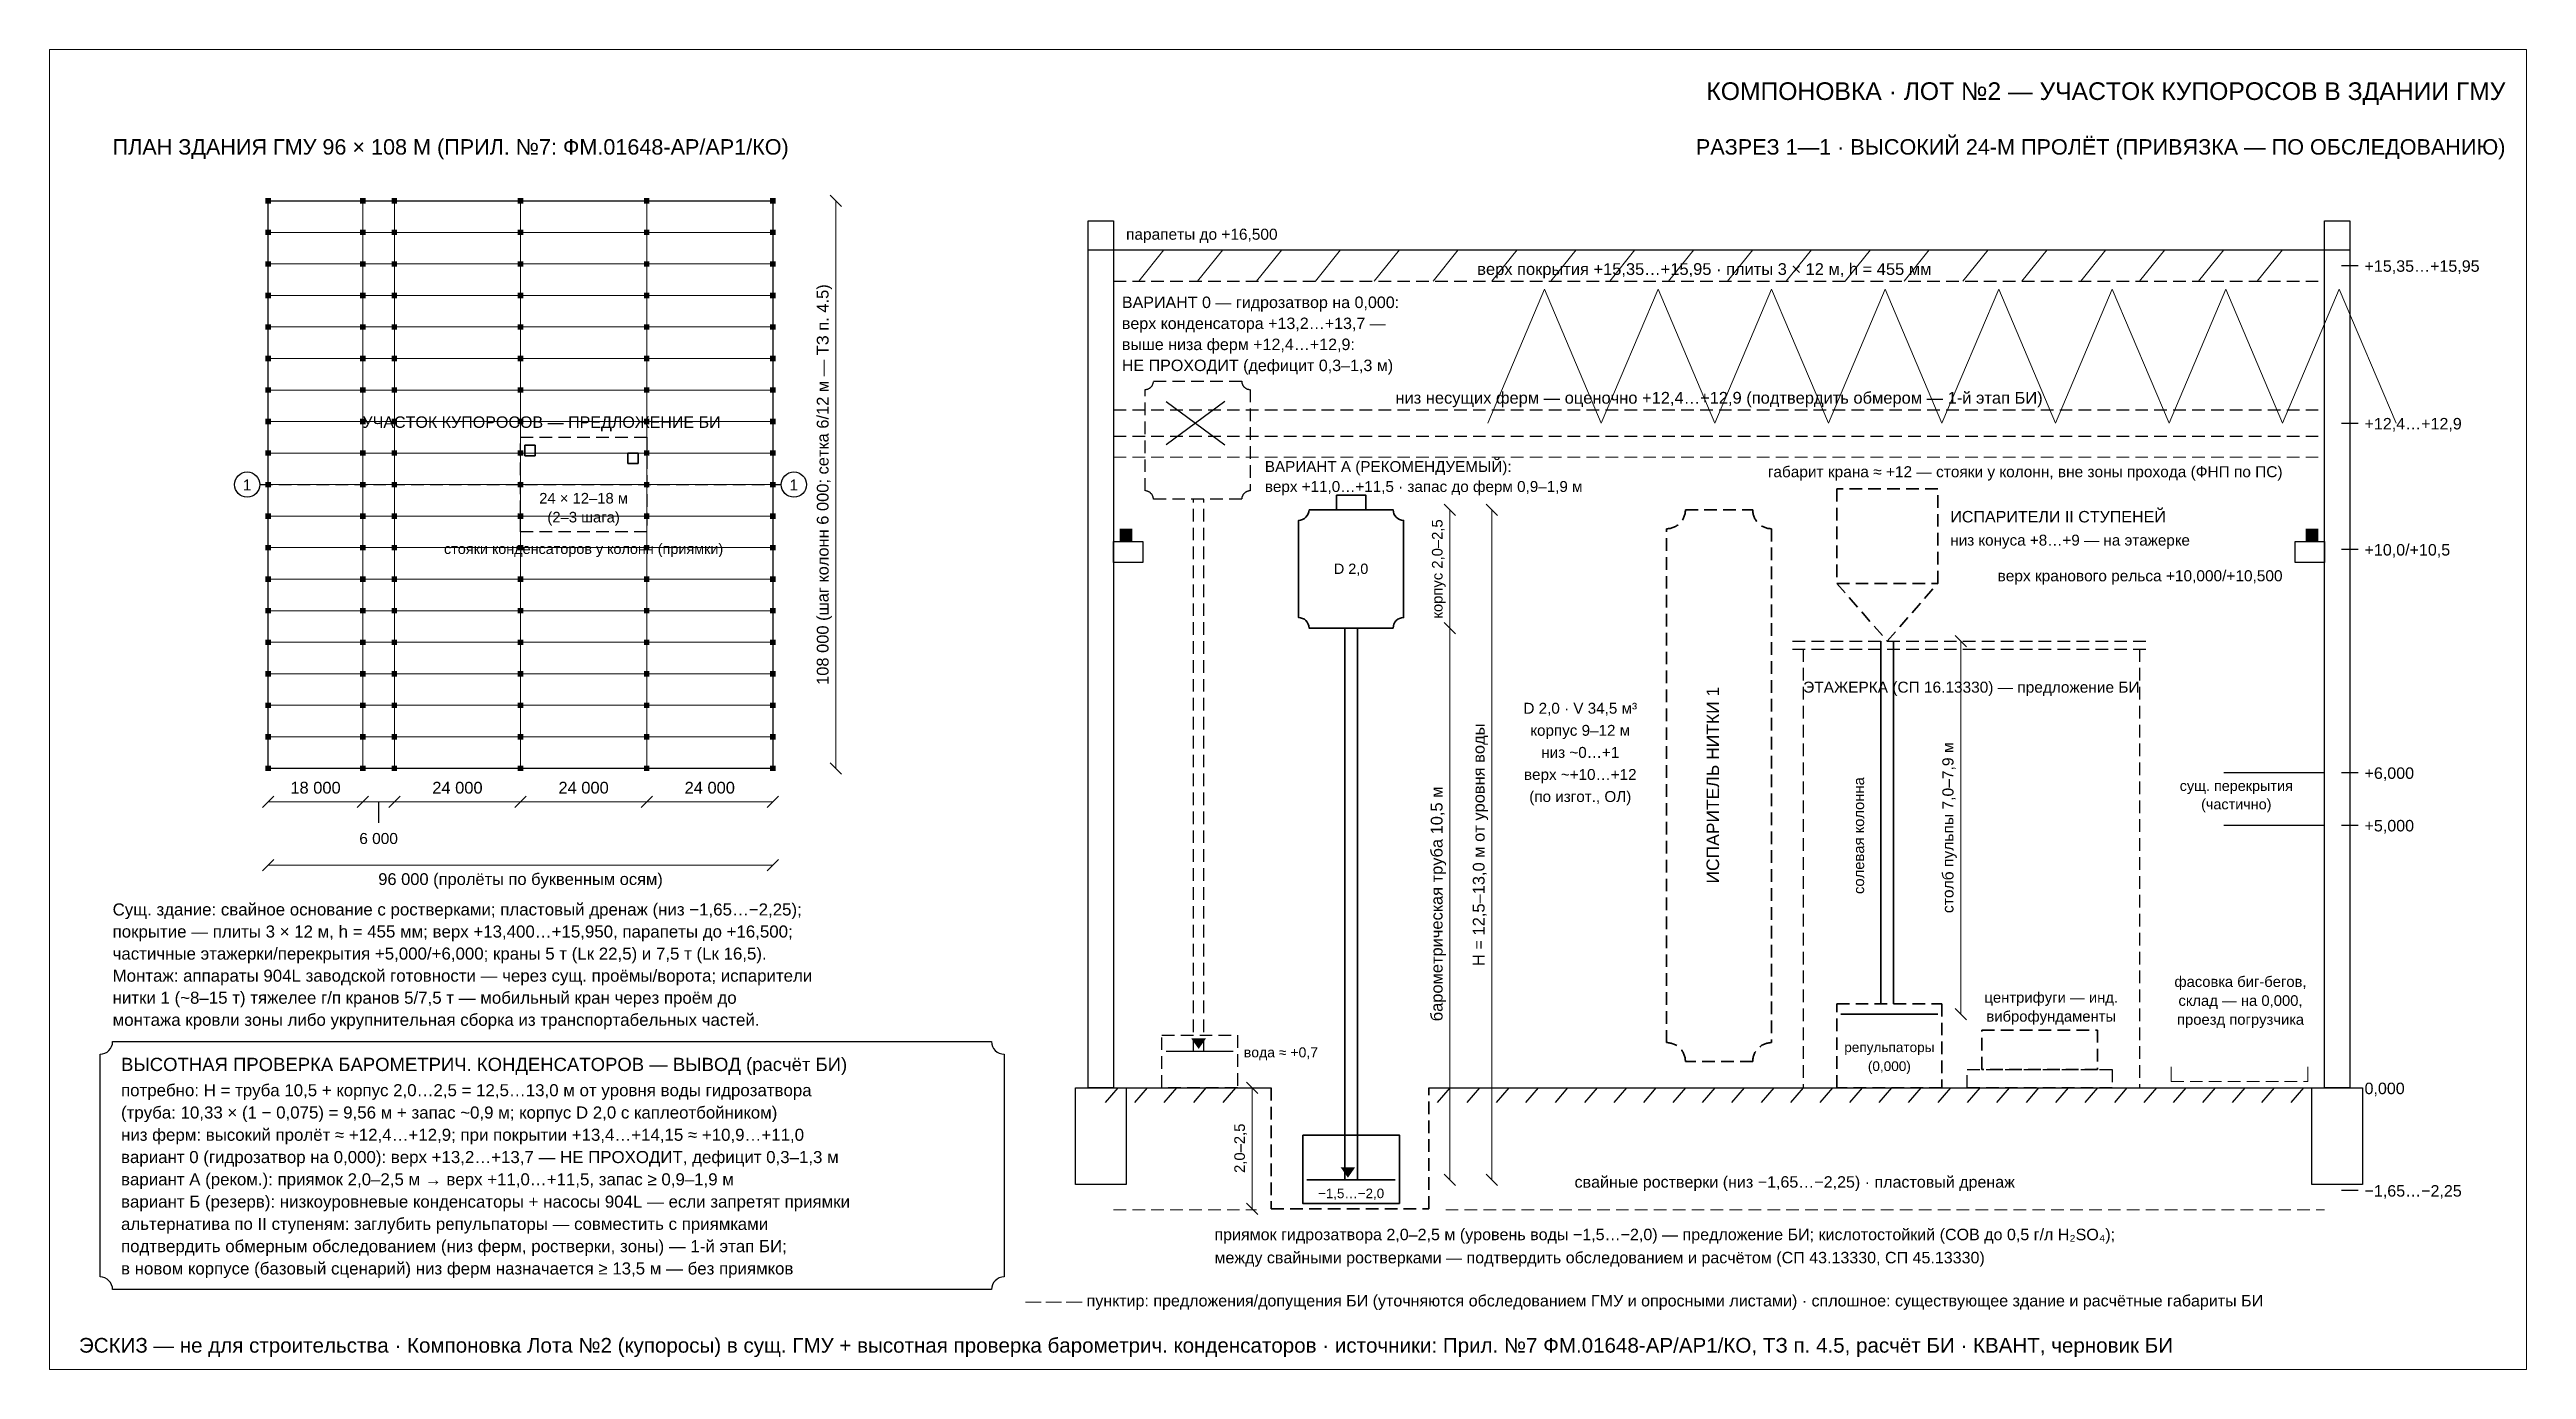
# Model space of a CAD drawing. Header units: millimetres. Extents: x 6 to 1184, y 6 to 634.
import ezdxf
from ezdxf.enums import TextEntityAlignment as Align

# ---------------------------------------------------------------- set-up
doc = ezdxf.new("R2010")
doc.units = ezdxf.units.MM
doc.linetypes.add('DASHED', pattern=[9, 6, -3])
for name, color, linetype, lineweight in [('DIM', 8, 'Continuous', 13), ('OUTLINE', 7, 'Continuous', 25), ('TEXT_RU', 7, 'Continuous', 25)]:
    doc.layers.add(name, color=color, linetype=linetype, lineweight=lineweight)
doc.layers.add('INTERLOCK', color=1, linetype='Continuous', lineweight=30, true_color=0xd03b3b)
doc.layers.add('LIQUID', color=5, linetype='Continuous', lineweight=35, true_color=0x2a78d6)
doc.styles.add('TXTRU', font='arial.ttf')

msp = doc.modelspace()

# ---------------------------------------------------------------- hatches: boundary and pattern name
at = {"layer": 'INTERLOCK'}
msp.add_hatch(color=7, dxfattribs=at).paths.add_polyline_path([(549, 163.5), (556, 163.5), (552.5, 158.5)])
at = {"layer": 'LIQUID'}
msp.add_hatch(color=7, dxfattribs=at).paths.add_polyline_path([(620, 102.25), (627, 102.25), (623.5, 97.25)])
at = {"layer": 'OUTLINE'}
for points in [[(108.7, 563.3), (111.3, 563.3), (111.3, 560.7), (108.7, 560.7)], [(153.7, 563.3), (156.3, 563.3), (156.3, 560.7), (153.7, 560.7)], [(168.7, 563.3), (171.3, 563.3), (171.3, 560.7), (168.7, 560.7)], [(228.7, 563.3), (231.3, 563.3), (231.3, 560.7), (228.7, 560.7)], [(288.7, 563.3), (291.3, 563.3), (291.3, 560.7), (288.7, 560.7)], [(348.7, 563.3), (351.3, 563.3), (351.3, 560.7), (348.7, 560.7)], [(108.7, 548.3), (111.3, 548.3), (111.3, 545.7), (108.7, 545.7)], [(153.7, 548.3), (156.3, 548.3), (156.3, 545.7), (153.7, 545.7)], [(168.7, 548.3), (171.3, 548.3), (171.3, 545.7), (168.7, 545.7)], [(228.7, 548.3), (231.3, 548.3), (231.3, 545.7), (228.7, 545.7)], [(288.7, 548.3), (291.3, 548.3), (291.3, 545.7), (288.7, 545.7)], [(348.7, 548.3), (351.3, 548.3), (351.3, 545.7), (348.7, 545.7)], [(108.7, 533.3), (111.3, 533.3), (111.3, 530.7), (108.7, 530.7)], [(153.7, 533.3), (156.3, 533.3), (156.3, 530.7), (153.7, 530.7)], [(168.7, 533.3), (171.3, 533.3), (171.3, 530.7), (168.7, 530.7)], [(228.7, 533.3), (231.3, 533.3), (231.3, 530.7), (228.7, 530.7)], [(288.7, 533.3), (291.3, 533.3), (291.3, 530.7), (288.7, 530.7)], [(348.7, 533.3), (351.3, 533.3), (351.3, 530.7), (348.7, 530.7)], [(108.7, 518.3), (111.3, 518.3), (111.3, 515.7), (108.7, 515.7)], [(153.7, 518.3), (156.3, 518.3), (156.3, 515.7), (153.7, 515.7)], [(168.7, 518.3), (171.3, 518.3), (171.3, 515.7), (168.7, 515.7)], [(228.7, 518.3), (231.3, 518.3), (231.3, 515.7), (228.7, 515.7)], [(288.7, 518.3), (291.3, 518.3), (291.3, 515.7), (288.7, 515.7)], [(348.7, 518.3), (351.3, 518.3), (351.3, 515.7), (348.7, 515.7)], [(108.7, 503.3), (111.3, 503.3), (111.3, 500.7), (108.7, 500.7)], [(153.7, 503.3), (156.3, 503.3), (156.3, 500.7), (153.7, 500.7)], [(168.7, 503.3), (171.3, 503.3), (171.3, 500.7), (168.7, 500.7)], [(228.7, 503.3), (231.3, 503.3), (231.3, 500.7), (228.7, 500.7)], [(288.7, 503.3), (291.3, 503.3), (291.3, 500.7), (288.7, 500.7)], [(348.7, 503.3), (351.3, 503.3), (351.3, 500.7), (348.7, 500.7)], [(108.7, 488.3), (111.3, 488.3), (111.3, 485.7), (108.7, 485.7)], [(153.7, 488.3), (156.3, 488.3), (156.3, 485.7), (153.7, 485.7)], [(168.7, 488.3), (171.3, 488.3), (171.3, 485.7), (168.7, 485.7)], [(228.7, 488.3), (231.3, 488.3), (231.3, 485.7), (228.7, 485.7)], [(288.7, 488.3), (291.3, 488.3), (291.3, 485.7), (288.7, 485.7)], [(348.7, 488.3), (351.3, 488.3), (351.3, 485.7), (348.7, 485.7)], [(108.7, 473.3), (111.3, 473.3), (111.3, 470.7), (108.7, 470.7)], [(153.7, 473.3), (156.3, 473.3), (156.3, 470.7), (153.7, 470.7)], [(168.7, 473.3), (171.3, 473.3), (171.3, 470.7), (168.7, 470.7)], [(228.7, 473.3), (231.3, 473.3), (231.3, 470.7), (228.7, 470.7)], [(288.7, 473.3), (291.3, 473.3), (291.3, 470.7), (288.7, 470.7)], [(348.7, 473.3), (351.3, 473.3), (351.3, 470.7), (348.7, 470.7)], [(108.7, 458.3), (111.3, 458.3), (111.3, 455.7), (108.7, 455.7)], [(153.7, 458.3), (156.3, 458.3), (156.3, 455.7), (153.7, 455.7)], [(168.7, 458.3), (171.3, 458.3), (171.3, 455.7), (168.7, 455.7)], [(228.7, 458.3), (231.3, 458.3), (231.3, 455.7), (228.7, 455.7)], [(288.7, 458.3), (291.3, 458.3), (291.3, 455.7), (288.7, 455.7)], [(348.7, 458.3), (351.3, 458.3), (351.3, 455.7), (348.7, 455.7)], [(108.7, 443.3), (111.3, 443.3), (111.3, 440.7), (108.7, 440.7)], [(153.7, 443.3), (156.3, 443.3), (156.3, 440.7), (153.7, 440.7)], [(168.7, 443.3), (171.3, 443.3), (171.3, 440.7), (168.7, 440.7)], [(228.7, 443.3), (231.3, 443.3), (231.3, 440.7), (228.7, 440.7)], [(288.7, 443.3), (291.3, 443.3), (291.3, 440.7), (288.7, 440.7)], [(348.7, 443.3), (351.3, 443.3), (351.3, 440.7), (348.7, 440.7)], [(108.7, 428.3), (111.3, 428.3), (111.3, 425.7), (108.7, 425.7)], [(153.7, 428.3), (156.3, 428.3), (156.3, 425.7), (153.7, 425.7)], [(168.7, 428.3), (171.3, 428.3), (171.3, 425.7), (168.7, 425.7)], [(228.7, 428.3), (231.3, 428.3), (231.3, 425.7), (228.7, 425.7)], [(288.7, 428.3), (291.3, 428.3), (291.3, 425.7), (288.7, 425.7)], [(348.7, 428.3), (351.3, 428.3), (351.3, 425.7), (348.7, 425.7)], [(108.7, 413.3), (111.3, 413.3), (111.3, 410.7), (108.7, 410.7)], [(153.7, 413.3), (156.3, 413.3), (156.3, 410.7), (153.7, 410.7)], [(168.7, 413.3), (171.3, 413.3), (171.3, 410.7), (168.7, 410.7)], [(228.7, 413.3), (231.3, 413.3), (231.3, 410.7), (228.7, 410.7)], [(288.7, 413.3), (291.3, 413.3), (291.3, 410.7), (288.7, 410.7)], [(348.7, 413.3), (351.3, 413.3), (351.3, 410.7), (348.7, 410.7)], [(515, 406), (521, 406), (521, 400), (515, 400)], [(1079, 406), (1085, 406), (1085, 400), (1079, 400)], [(108.7, 398.3), (111.3, 398.3), (111.3, 395.7), (108.7, 395.7)], [(153.7, 398.3), (156.3, 398.3), (156.3, 395.7), (153.7, 395.7)], [(168.7, 398.3), (171.3, 398.3), (171.3, 395.7), (168.7, 395.7)], [(228.7, 398.3), (231.3, 398.3), (231.3, 395.7), (228.7, 395.7)], [(288.7, 398.3), (291.3, 398.3), (291.3, 395.7), (288.7, 395.7)], [(348.7, 398.3), (351.3, 398.3), (351.3, 395.7), (348.7, 395.7)], [(108.7, 383.3), (111.3, 383.3), (111.3, 380.7), (108.7, 380.7)], [(153.7, 383.3), (156.3, 383.3), (156.3, 380.7), (153.7, 380.7)], [(168.7, 383.3), (171.3, 383.3), (171.3, 380.7), (168.7, 380.7)], [(228.7, 383.3), (231.3, 383.3), (231.3, 380.7), (228.7, 380.7)], [(288.7, 383.3), (291.3, 383.3), (291.3, 380.7), (288.7, 380.7)], [(348.7, 383.3), (351.3, 383.3), (351.3, 380.7), (348.7, 380.7)], [(108.7, 368.3), (111.3, 368.3), (111.3, 365.7), (108.7, 365.7)], [(153.7, 368.3), (156.3, 368.3), (156.3, 365.7), (153.7, 365.7)], [(168.7, 368.3), (171.3, 368.3), (171.3, 365.7), (168.7, 365.7)], [(228.7, 368.3), (231.3, 368.3), (231.3, 365.7), (228.7, 365.7)], [(288.7, 368.3), (291.3, 368.3), (291.3, 365.7), (288.7, 365.7)], [(348.7, 368.3), (351.3, 368.3), (351.3, 365.7), (348.7, 365.7)], [(108.7, 353.3), (111.3, 353.3), (111.3, 350.7), (108.7, 350.7)], [(153.7, 353.3), (156.3, 353.3), (156.3, 350.7), (153.7, 350.7)], [(168.7, 353.3), (171.3, 353.3), (171.3, 350.7), (168.7, 350.7)], [(228.7, 353.3), (231.3, 353.3), (231.3, 350.7), (228.7, 350.7)], [(288.7, 353.3), (291.3, 353.3), (291.3, 350.7), (288.7, 350.7)], [(348.7, 353.3), (351.3, 353.3), (351.3, 350.7), (348.7, 350.7)], [(108.7, 338.3), (111.3, 338.3), (111.3, 335.7), (108.7, 335.7)], [(153.7, 338.3), (156.3, 338.3), (156.3, 335.7), (153.7, 335.7)], [(168.7, 338.3), (171.3, 338.3), (171.3, 335.7), (168.7, 335.7)], [(228.7, 338.3), (231.3, 338.3), (231.3, 335.7), (228.7, 335.7)], [(288.7, 338.3), (291.3, 338.3), (291.3, 335.7), (288.7, 335.7)], [(348.7, 338.3), (351.3, 338.3), (351.3, 335.7), (348.7, 335.7)], [(108.7, 323.3), (111.3, 323.3), (111.3, 320.7), (108.7, 320.7)], [(153.7, 323.3), (156.3, 323.3), (156.3, 320.7), (153.7, 320.7)], [(168.7, 323.3), (171.3, 323.3), (171.3, 320.7), (168.7, 320.7)], [(228.7, 323.3), (231.3, 323.3), (231.3, 320.7), (228.7, 320.7)], [(288.7, 323.3), (291.3, 323.3), (291.3, 320.7), (288.7, 320.7)], [(348.7, 323.3), (351.3, 323.3), (351.3, 320.7), (348.7, 320.7)], [(108.7, 308.3), (111.3, 308.3), (111.3, 305.7), (108.7, 305.7)], [(153.7, 308.3), (156.3, 308.3), (156.3, 305.7), (153.7, 305.7)], [(168.7, 308.3), (171.3, 308.3), (171.3, 305.7), (168.7, 305.7)], [(228.7, 308.3), (231.3, 308.3), (231.3, 305.7), (228.7, 305.7)], [(288.7, 308.3), (291.3, 308.3), (291.3, 305.7), (288.7, 305.7)], [(348.7, 308.3), (351.3, 308.3), (351.3, 305.7), (348.7, 305.7)], [(108.7, 293.3), (111.3, 293.3), (111.3, 290.7), (108.7, 290.7)], [(153.7, 293.3), (156.3, 293.3), (156.3, 290.7), (153.7, 290.7)], [(168.7, 293.3), (171.3, 293.3), (171.3, 290.7), (168.7, 290.7)], [(228.7, 293.3), (231.3, 293.3), (231.3, 290.7), (228.7, 290.7)], [(288.7, 293.3), (291.3, 293.3), (291.3, 290.7), (288.7, 290.7)], [(348.7, 293.3), (351.3, 293.3), (351.3, 290.7), (348.7, 290.7)]]:
    msp.add_hatch(color=7, dxfattribs=at).paths.add_polyline_path(points)

# ---------------------------------------------------------------- linework, layer by layer
at = {"layer": 'DIM', "true_color": 0xe7e7e7}
for p, q in [((110, 562), (350, 562)), ((110, 562), (110, 292)), ((155, 562), (155, 292)), ((170, 562), (170, 292)), ((230, 562), (230, 292)), ((290, 562), (290, 292)), ((350, 562), (350, 292)), ((110, 547), (350, 547)), ((110, 532), (350, 532)), ((524, 523.75), (536, 538.75)), ((552, 523.75), (564, 538.75)), ((580, 523.75), (592, 538.75)), ((608, 523.75), (620, 538.75)), ((636, 523.75), (648, 538.75)), ((664, 523.75), (676, 538.75)), ((692, 523.75), (704, 538.75)), ((720, 523.75), (732, 538.75)), ((748, 523.75), (760, 538.75)), ((776, 523.75), (788, 538.75)), ((804, 523.75), (816, 538.75)), ((832, 523.75), (844, 538.75)), ((860, 523.75), (872, 538.75)), ((888, 523.75), (900, 538.75)), ((916, 523.75), (928, 538.75)), ((944, 523.75), (956, 538.75)), ((972, 523.75), (984, 538.75)), ((1000, 523.75), (1012, 538.75)), ((1028, 523.75), (1040, 538.75)), ((1056, 523.75), (1068, 538.75)), ((690, 456.25), (717, 520)), ((717, 520), (744, 456.25)), ((744, 456.25), (771, 520)), ((771, 520), (798, 456.25)), ((798, 456.25), (825, 520)), ((825, 520), (852, 456.25)), ((852, 456.25), (879, 520)), ((879, 520), (906, 456.25)), ((906, 456.25), (933, 520)), ((933, 520), (960, 456.25)), ((960, 456.25), (987, 520)), ((987, 520), (1014, 456.25)), ((1014, 456.25), (1041, 520)), ((1041, 520), (1068, 456.25)), ((1068, 456.25), (1095, 520)), ((1095, 520), (1122, 456.25)), ((110, 517), (350, 517)), ((110, 502), (350, 502)), ((110, 487), (350, 487)), ((110, 472), (350, 472)), ((110, 457), (350, 457)), ((110, 442), (350, 442)), ((110, 427), (350, 427)), ((110, 412), (350, 412)), ((110, 397), (350, 397)), ((110, 382), (350, 382)), ((110, 367), (350, 367)), ((110, 352), (350, 352)), ((110, 337), (350, 337)), ((110, 322), (350, 322)), ((110, 307), (350, 307)), ((110, 292), (350, 292))]:
    msp.add_line(p, q, dxfattribs=at)
at = {"layer": 'DIM', "true_color": 0x52514e}
for p, q in [((377.3, 564.7), (382.7, 559.3)), ((380, 562), (380, 292)), ((674.7, 412.3), (669.3, 417.7)), ((672, 358.75), (672, 415)), ((694.7, 412.3), (689.3, 417.7)), ((692, 96.25), (692, 415)), ((674.7, 356.05), (669.3, 361.45)), ((674.7, 356.05), (669.3, 361.45)), ((672, 96.25), (672, 358.75)), ((912.3, 355.2), (917.7, 349.8)), ((915, 352.5), (915, 175)), ((377.3, 294.7), (382.7, 289.3)), ((107.3, 273.3), (112.7, 278.7)), ((110, 276), (155, 276)), ((152.3, 273.3), (157.7, 278.7)), ((152.3, 273.3), (157.7, 278.7)), ((155, 276), (170, 276)), ((167.3, 273.3), (172.7, 278.7)), ((167.3, 273.3), (172.7, 278.7)), ((170, 276), (230, 276)), ((227.3, 273.3), (232.7, 278.7)), ((227.3, 273.3), (232.7, 278.7)), ((230, 276), (290, 276)), ((287.3, 273.3), (292.7, 278.7)), ((287.3, 273.3), (292.7, 278.7)), ((290, 276), (350, 276)), ((347.3, 273.3), (352.7, 278.7)), ((107.3, 243.3), (112.7, 248.7)), ((347.3, 243.3), (352.7, 248.7)), ((110, 246), (350, 246)), ((912.3, 177.7), (917.7, 172.3)), ((575.3, 142.7), (580.7, 137.3)), ((578, 140), (578, 82.5)), ((674.7, 93.55), (669.3, 98.95)), ((694.7, 93.55), (689.3, 98.95)), ((575.3, 85.2), (580.7, 79.8))]:
    msp.add_line(p, q, dxfattribs=at)
at = {"layer": 'DIM', "linetype": 'DASHED'}
for p, q in [((512, 440), (1088, 440)), ((1015, 143), (1080, 143))]:
    msp.add_line(p, q, dxfattribs=at)
at = {"layer": 'DIM'}
for p, q in [((1015, 143), (1015, 150)), ((1080, 143), (1080, 150))]:
    msp.add_line(p, q, dxfattribs=at)
at = {"layer": 'DIM', "linetype": 'DASHED', "true_color": 0xe7e7e7}
for p, q in [((512, 82), (580, 82)), ((670, 82), (1088, 82))]:
    msp.add_line(p, q, dxfattribs=at)
at = {"layer": 'DIM', "true_color": 0xe7e7e7}
msp.add_lwpolyline([(6, 634), (1184, 634), (1184, 6), (6, 6)], close=True, dxfattribs=at)
at = {"layer": 'INTERLOCK'}
for p, q in [((537, 466.5), (565, 446)), ((565, 466.5), (537, 446)), ((537, 157.5), (569, 157.5))]:
    msp.add_line(p, q, dxfattribs=at)
at = {"layer": 'INTERLOCK', "linetype": 'DASHED'}
for p, q in [((550, 157.5), (550, 420)), ((555, 157.5), (555, 420))]:
    msp.add_line(p, q, dxfattribs=at)
msp.add_lwpolyline([(531, 476.25), (573, 476.25, 0.4142136), (577, 472.25), (577, 424, 0.4142136), (573, 420), (531, 420, 0.4142136), (527, 424), (527, 472.25, 0.4142136)], format="xyb", close=True, dxfattribs=at)
msp.add_lwpolyline([(535, 165), (571, 165), (571, 140), (535, 140)], close=True, dxfattribs=at)
at = {"layer": 'LIQUID'}
for p, q in [((622, 96.25), (622, 358.75)), ((628, 96.25), (628, 358.75)), ((877, 352.5), (877, 180)), ((883, 352.5), (883, 180)), ((858, 175), (904, 175)), ((604, 96.25), (646, 96.25))]:
    msp.add_line(p, q, dxfattribs=at)
at = {"layer": 'LIQUID', "linetype": 'DASHED'}
for points in [[(232, 445.75), (237, 445.75), (237, 440.75), (232, 440.75)], [(281, 442), (286, 442), (286, 437), (281, 437)], [(856, 380), (904, 380), (904, 425), (856, 425)], [(856, 180), (906, 180), (906, 140), (856, 140)], [(925, 167.5), (980, 167.5), (980, 148.75), (925, 148.75)]]:
    msp.add_lwpolyline(points, close=True, dxfattribs=at)
at = {"layer": 'LIQUID'}
msp.add_lwpolyline([(605, 415), (645, 415, 0.4142136), (650, 410), (650, 363.75, 0.4142136), (645, 358.75), (605, 358.75, 0.4142136), (600, 363.75), (600, 410, 0.4142136)], format="xyb", close=True, dxfattribs=at)
for points in [[(618, 422), (632, 422), (632, 415), (618, 415)], [(602, 117.5), (648, 117.5), (648, 85), (602, 85)]]:
    msp.add_lwpolyline(points, close=True, dxfattribs=at)
at = {"layer": 'LIQUID', "linetype": 'DASHED'}
msp.add_lwpolyline([(784, 415), (816, 415, 0.4142136), (825, 406), (825, 161.5, 0.4142136), (816, 152.5), (784, 152.5, 0.4142136), (775, 161.5), (775, 406, 0.4142136)], format="xyb", close=True, dxfattribs=at)
for points in [[(856, 380), (880, 352.5), (904, 380)], [(587, 140), (587, 82.5), (662, 82.5), (662, 140)]]:
    msp.add_lwpolyline(points, dxfattribs=at)
at = {"layer": 'OUTLINE'}
for p, q in [((500, 538.75), (1100, 538.75)), ((1096, 531.25), (1104, 531.25)), ((1096, 456.25), (1104, 456.25)), ((1096, 396.25), (1104, 396.25)), ((1040, 290), (1088, 290)), ((1096, 290), (1104, 290)), ((162.5, 276), (162.5, 266)), ((1040, 265), (1088, 265)), ((1096, 265), (1104, 265)), ((500, 140), (587, 140)), ((514, 140), (508, 133)), ((528, 140), (522, 133)), ((542, 140), (536, 133)), ((556, 140), (550, 133)), ((570, 140), (564, 133)), ((662, 140), (1100, 140)), ((672, 140), (666, 133)), ((686, 140), (680, 133)), ((700, 140), (694, 133)), ((714, 140), (708, 133)), ((728, 140), (722, 133)), ((742, 140), (736, 133)), ((756, 140), (750, 133)), ((770, 140), (764, 133)), ((784, 140), (778, 133)), ((798, 140), (792, 133)), ((812, 140), (806, 133)), ((826, 140), (820, 133)), ((840, 140), (834, 133)), ((854, 140), (848, 133)), ((868, 140), (862, 133)), ((882, 140), (876, 133)), ((896, 140), (890, 133)), ((910, 140), (904, 133)), ((924, 140), (918, 133)), ((938, 140), (932, 133)), ((952, 140), (946, 133)), ((966, 140), (960, 133)), ((980, 140), (974, 133)), ((994, 140), (988, 133)), ((1008, 140), (1002, 133)), ((1022, 140), (1016, 133)), ((1036, 140), (1030, 133)), ((1050, 140), (1044, 133)), ((1064, 140), (1058, 133)), ((1078, 140), (1072, 133)), ((1096, 140), (1104, 140)), ((1096, 91.25), (1104, 91.25))]:
    msp.add_line(p, q, dxfattribs=at)
at = {"layer": 'OUTLINE', "linetype": 'DASHED'}
for p, q in [((512, 523.75), (1088, 523.75)), ((512, 462.5), (1088, 462.5)), ((512, 450), (1088, 450)), ((106, 427), (354, 427)), ((835, 352.5), (1005, 352.5)), ((835, 348.75), (1005, 348.75)), ((840, 348.75), (840, 140)), ((1000, 348.75), (1000, 140))]:
    msp.add_line(p, q, dxfattribs=at)
at = {"layer": 'OUTLINE'}
for points in [[(110, 562), (350, 562), (350, 292), (110, 292)], [(500, 552.5), (512, 552.5), (512, 140), (500, 140)], [(1088, 552.5), (1100, 552.5), (1100, 140), (1088, 140)], [(512, 400), (526, 400), (526, 390), (512, 390)], [(1074, 400), (1088, 400), (1088, 390), (1074, 390)], [(494, 140), (518, 140), (518, 94), (494, 94)], [(1082, 140), (1106, 140), (1106, 94), (1082, 94)]]:
    msp.add_lwpolyline(points, close=True, dxfattribs=at)
at = {"layer": 'OUTLINE', "linetype": 'DASHED', "true_color": 0x0ca30c}
msp.add_lwpolyline([(230, 449.5), (290, 449.5), (290, 404.5), (230, 404.5)], close=True, dxfattribs=at)
at = {"layer": 'OUTLINE'}
msp.add_lwpolyline([(36, 162), (454, 162, 0.4142136), (460, 156), (460, 50, 0.4142136), (454, 44), (36, 44, 0.4142136), (30, 50), (30, 156, 0.4142136)], format="xyb", close=True, dxfattribs=at)
at = {"layer": 'OUTLINE', "linetype": 'DASHED'}
msp.add_lwpolyline([(918, 148.75), (987, 148.75), (987, 140), (918, 140)], close=True, dxfattribs=at)
at = {"layer": 'OUTLINE'}
for centre in [(100, 427), (360, 427)]:
    msp.add_circle(centre, 6, dxfattribs=at)

# ---------------------------------------------------------------- texts
at = {"layer": 'TEXT_RU', "style": 'TXTRU'}
for s, height, p in [('КОМПОНОВКА · ЛОТ №2 — УЧАСТОК КУПОРОСОВ В ЗДАНИИ ГМУ', 8.4, (1174, 610)), ('РАЗРЕЗ 1—1 · ВЫСОКИЙ 24-М ПРОЛЁТ (ПРИВЯЗКА — ПО ОБСЛЕДОВАНИЮ)', 7.35, (1174, 584)), ('габарит крана ≈ +12 — стояки у колонн, вне зоны прохода (ФНП по ПС)', 5.25, (1068, 430.5)), ('верх кранового рельса +10,000/+10,500', 5.25, (1068, 381))]:
    msp.add_text(s, height=height, dxfattribs=at).set_placement(p, align=Align.RIGHT)
for s, height, p in [('ПЛАН ЗДАНИЯ ГМУ 96 × 108 М (ПРИЛ. №7: ФМ.01648-АР/АР1/КО)', 7.35, (36, 584)), ('парапеты до +16,500', 5.25, (518, 543.5)), ('+15,35…+15,95', 5.46, (1107, 528.25)), ('+12,4…+12,9', 5.46, (1107, 453.25)), ('ИСПАРИТЕЛИ II СТУПЕНЕЙ', 5.46, (910, 409)), ('низ конуса +8…+9 — на этажерке', 5.18, (910, 398)), ('+10,0/+10,5', 5.46, (1107, 393.25)), ('+6,000', 5.46, (1107, 287)), ('+5,000', 5.46, (1107, 262)), ('Сущ. здание: свайное основание с ростверками; пластовый дренаж (низ −1,65…−2,25);', 5.74, (36, 222)), ('покрытие — плиты 3 × 12 м, h = 455 мм; верх +13,400…+15,950, парапеты до +16,500;', 5.74, (36, 211.5)), ('частичные этажерки/перекрытия +5,000/+6,000; краны 5 т (Lк 22,5) и 7,5 т (Lк 16,5).', 5.74, (36, 201)), ('Монтаж: аппараты 904L заводской готовности — через сущ. проёмы/ворота; испарители', 5.74, (36, 190.5)), ('нитки 1 (~8–15 т) тяжелее г/п кранов 5/7,5 т — мобильный кран через проём до', 5.74, (36, 180)), ('монтажа кровли зоны либо укрупнительная сборка из транспортабельных частей.', 5.74, (36, 169.5)), ('ВЫСОТНАЯ ПРОВЕРКА БАРОМЕТРИЧ. КОНДЕНСАТОРОВ — ВЫВОД (расчёт БИ)', 6.3, (40, 148)), ('потребно: H = труба 10,5 + корпус 2,0…2,5 = 12,5…13,0 м от уровня воды гидрозатвора', 5.74, (40, 136)), ('0,000', 5.46, (1107, 137)), ('(труба: 10,33 × (1 − 0,075) = 9,56 м + запас ~0,9 м; корпус D 2,0 с каплеотбойником)', 5.74, (40, 125.4)), ('низ ферм: высокий пролёт ≈ +12,4…+12,9; при покрытии +13,4…+14,15 ≈ +10,9…+11,0', 5.74, (40, 114.8)), ('вариант Б (резерв): низкоуровневые конденсаторы + насосы 904L — если запретят приямки', 5.74, (40, 83)), ('−1,65…−2,25', 5.46, (1107, 88.25)), ('альтернатива по II ступеням: заглубить репульпаторы — совместить с приямками', 5.74, (40, 72.4)), ('подтвердить обмерным обследованием (низ ферм, ростверки, зоны) — 1-й этап БИ;', 5.74, (40, 61.8)), ('в новом корпусе (базовый сценарий) низ ферм назначается ≥ 13,5 м — без приямков', 5.74, (40, 51.2)), ('— — — пунктир: предложения/допущения БИ (уточняются обследованием ГМУ и опросными листами) · сплошное: существующее здание и расчётные габариты БИ', 5.46, (470, 36)), ('ЭСКИЗ — не для строительства · Компоновка Лота №2 (купоросы) в сущ. ГМУ + высотная проверка барометрич. конденсаторов · источники: Прил. №7 ФМ.01648-АР/АР1/КО, ТЗ п. 4.5, расчёт БИ · КВАНТ, черновик БИ', 7, (20, 14))]:
    msp.add_text(s, height=height, dxfattribs=at).set_placement(p)
for s, height, p in [('верх покрытия +15,35…+15,95 · плиты 3 × 12 м, h = 455 мм', 5.6, (793, 526.75)), ('низ несущих ферм — оценочно +12,4…+12,9 (подтвердить обмером — 1-й этап БИ)', 5.6, (800, 465.5)), ('1', 5.25, (100, 424.2)), ('1', 5.25, (360, 424.2)), ('ЭТАЖЕРКА (СП 16.13330) — предложение БИ', 5.25, (920, 328)), ('D 2,0 · V 34,5 м³', 5.18, (734, 318)), ('корпус 9–12 м', 5.18, (734, 307.5)), ('низ ~0…+1', 5.18, (734, 297)), ('18 000', 5.6, (132.5, 280)), ('24 000', 5.6, (200, 280)), ('24 000', 5.6, (260, 280)), ('24 000', 5.6, (320, 280)), ('верх ~+10…+12', 5.18, (734, 286.5)), ('сущ. перекрытия', 4.9, (1046, 281.25)), ('(по изгот., ОЛ)', 5.18, (734, 276)), ('(частично)', 4.9, (1046, 272.5)), ('6 000', 5.25, (162.5, 256)), ('96 000 (пролёты по буквенным осям)', 5.6, (230, 236.5)), ('фасовка биг-бегов,', 5.04, (1048, 188)), ('центрифуги — инд.', 5.04, (958, 180.5)), ('виброфундаменты', 5.04, (958, 171.5)), ('склад — на 0,000,', 5.04, (1048, 179)), ('проезд погрузчика', 5.04, (1048, 170)), ('репульпаторы', 4.62, (881, 157)), ('(0,000)', 4.62, (881, 148)), ('свайные ростверки (низ −1,65…−2,25) · пластовый дренаж', 5.46, (836, 92.5))]:
    msp.add_text(s, height=height, dxfattribs=at).set_placement(p, align=Align.CENTER)
for s, height, p in [('108 000 (шаг колонн 6 000; сетка 6/12 м — ТЗ п. 4.5)', 5.6, (376.5, 427)), ('корпус 2,0–2,5', 5.04, (668.5, 386.88)), ('ИСПАРИТЕЛЬ НИТКИ 1', 5.95, (800, 284)), ('H = 12,5–13,0 м от уровня воды', 5.6, (688.5, 255.62)), ('столб пульпы 7,0–7,9 м', 5.32, (911.5, 263.75)), ('барометрическая труба 10,5 м', 5.6, (668.5, 227.5)), ('2,0–2,5', 5.04, (574.5, 111.25))]:
    msp.add_text(s, height=height, rotation=90, dxfattribs=at).set_placement(p, align=Align.CENTER)
at = {"layer": 'TEXT_RU', "true_color": 0xd03b3b, "style": 'TXTRU'}
for s, height, p in [('верх конденсатора +13,2…+13,7 —', 5.46, (516, 501)), ('ВАРИАНТ 0 — гидрозатвор на 0,000:', 5.46, (516, 511)), ('выше низа ферм +12,4…+12,9:', 5.46, (516, 491)), ('НЕ ПРОХОДИТ (дефицит 0,3–1,3 м)', 5.46, (516, 481)), ('вода ≈ +0,7', 4.76, (574, 154.5)), ('вариант 0 (гидрозатвор на 0,000): верх +13,2…+13,7 — НЕ ПРОХОДИТ, дефицит 0,3–1,3 м', 5.74, (40, 104.2))]:
    msp.add_text(s, height=height, dxfattribs=at).set_placement(p)
at = {"layer": 'TEXT_RU', "true_color": 0x0ca30c, "style": 'TXTRU'}
for s, height, p in [('УЧАСТОК КУПОРОСОВ — ПРЕДЛОЖЕНИЕ БИ', 5.46, (240, 454)), ('24 × 12–18 м', 5.04, (260, 418)), ('(2–3 шага)', 5.04, (260, 409))]:
    msp.add_text(s, height=height, dxfattribs=at).set_placement(p, align=Align.CENTER)
for s, height, p in [('ВАРИАНТ А (РЕКОМЕНДУЕМЫЙ):', 5.18, (584, 433)), ('верх +11,0…+11,5 · запас до ферм 0,9–1,9 м', 5.18, (584, 423.5)), ('вариант А (реком.): приямок 2,0–2,5 м → верх +11,0…+11,5, запас ≥ 0,9–1,9 м', 5.74, (40, 93.6))]:
    msp.add_text(s, height=height, dxfattribs=at).set_placement(p)
at = {"layer": 'TEXT_RU', "true_color": 0x2a78d6, "style": 'TXTRU'}
for s, height, p in [('стояки конденсаторов у колонн (приямки)', 4.9, (260, 394)), ('D 2,0', 4.9, (625, 384.5)), ('−1,5…−2,0', 4.55, (625, 87.5))]:
    msp.add_text(s, height=height, dxfattribs=at).set_placement(p, align=Align.CENTER)
msp.add_text('солевая колонна', height=5.04, rotation=90, dxfattribs=at).set_placement((869, 260), align=Align.CENTER)
for s, p in [('приямок гидрозатвора 2,0–2,5 м (уровень воды −1,5…−2,0) — предложение БИ; кислотостойкий (СОВ до 0,5 г/л H₂SO₄);', (560, 67.5)), ('между свайными ростверками — подтвердить обследованием и расчётом (СП 43.13330, СП 45.13330)', (560, 56.5))]:
    msp.add_text(s, height=5.46, dxfattribs=at).set_placement(p)

doc.saveas('drawing.dxf')
